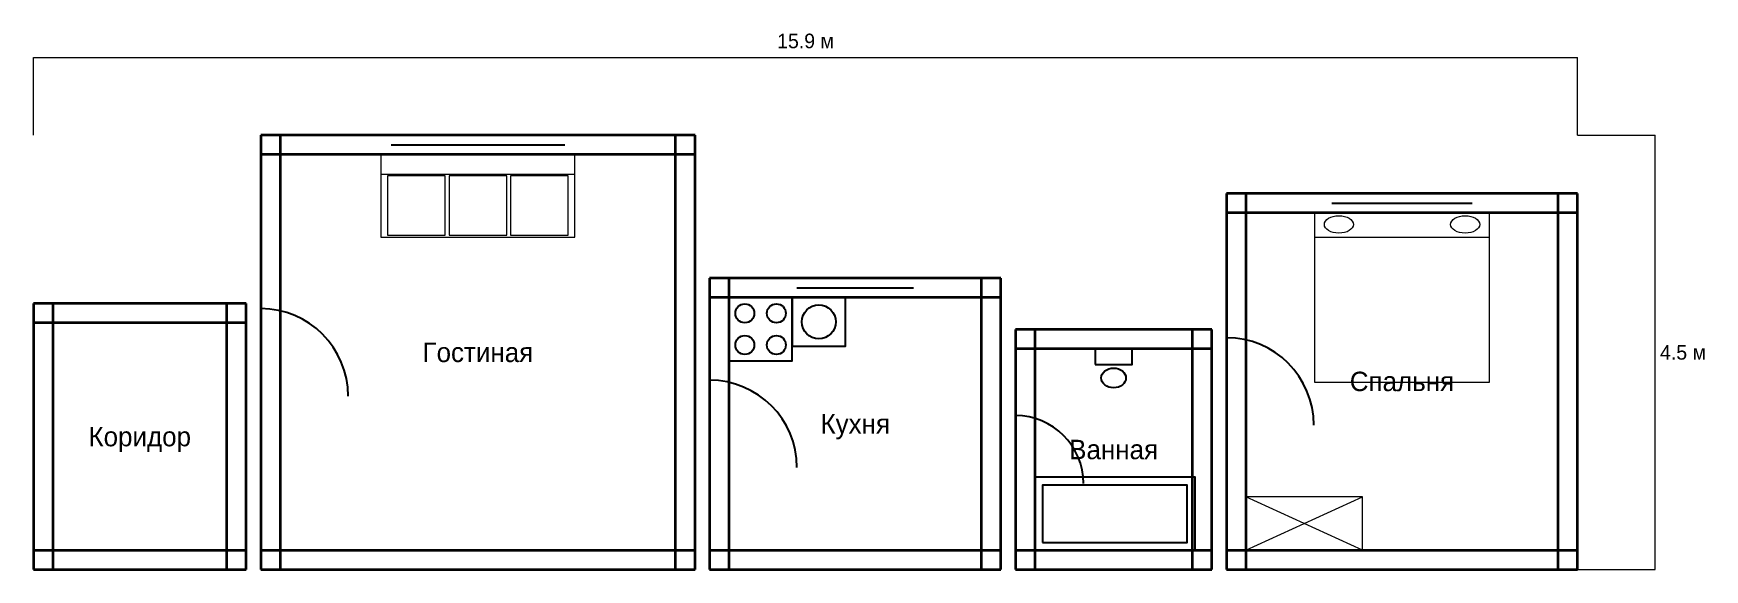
# Model space of a CAD drawing. Header units: metres. Extents: x 15 to 1736, y 30 to 582.
import ezdxf
from ezdxf.enums import TextEntityAlignment as Align

# ---------------------------------------------------------------- set-up
doc = ezdxf.new("R2010")
doc.units = ezdxf.units.M
for name, color, linetype, lineweight in [('Двери', 7, 'Continuous', 25), ('Мебель', 7, 'Continuous', 18), ('Окна', 7, 'Continuous', 25), ('Размеры', 1, 'Continuous', 13), ('Стены', 7, 'Continuous', 35), ('Текст', 7, 'Continuous', 13)]:
    doc.layers.add(name, color=color, linetype=linetype, lineweight=lineweight)

msp = doc.modelspace()

# ---------------------------------------------------------------- linework, layer by layer
at = {"layer": 'Двери'}
for p, q in [((249.1, 208.6), (249.1, 298.6)), ((1243.6, 178.7), (1243.6, 268.6)), ((711.3, 135), (711.3, 225)), ((1026.3, 118.6), (1026.3, 188.6))]:
    msp.add_line(p, q, dxfattribs=at)
for centre, radius in [((249.1, 208.6), 90), ((1243.6, 178.7), 90), ((711.3, 135), 90), ((1026.3, 118.6), 70)]:
    msp.add_arc(centre, radius, 0, 90, dxfattribs=at)
at = {"layer": 'Мебель'}
for p, q in [((372.7, 437.2), (572.7, 437.2)), ((1334.4, 372.3), (1514.4, 372.3)), ((1263.6, 50), (1383.6, 105)), ((1383.6, 50), (1263.6, 105))]:
    msp.add_line(p, q, dxfattribs=at)
for points in [[(372.7, 372.2), (572.7, 372.2), (572.7, 457.2), (372.7, 457.2), (372.7, 372.2)], [(379.7, 374.2), (439, 374.2), (439, 435.2), (379.7, 435.2), (379.7, 374.2)], [(443, 374.2), (502.4, 374.2), (502.4, 435.2), (443, 435.2), (443, 374.2)], [(506.4, 374.2), (565.7, 374.2), (565.7, 435.2), (506.4, 435.2), (506.4, 374.2)], [(1334.4, 223), (1514.4, 223), (1514.4, 397.3), (1334.4, 397.3), (1334.4, 223)], [(1263.6, 50), (1383.6, 50), (1383.6, 105), (1263.6, 105), (1263.6, 50)]]:
    msp.add_lwpolyline(points, dxfattribs=at)
for centre in [(1359.4, 385.3), (1489.4, 385.3)]:
    msp.add_ellipse(centre, major_axis=(15, 0), ratio=0.6, dxfattribs=at)
at = {"layer": 'Окна'}
for p, q in [((383.3, 477.2), (562.1, 477.2)), ((383.3, 467.2), (562.1, 467.2)), ((383.3, 457.2), (562.1, 457.2)), ((1352, 417.3), (1496.7, 417.3)), ((1352, 407.3), (1496.7, 407.3)), ((1352, 397.3), (1496.7, 397.3)), ((801.3, 330), (921.3, 330)), ((801.3, 320), (921.3, 320)), ((801.3, 310), (921.3, 310))]:
    msp.add_line(p, q, dxfattribs=at)
at = {"layer": 'Размеры', "color": 1}
for p, q in [((15, 557.2), (1605.1, 557.2)), ((15, 477.2), (15, 557.2)), ((1605.1, 477.2), (1605.1, 557.2)), ((1605.1, 477.2), (1685.1, 477.2)), ((1685.1, 30), (1685.1, 477.2)), ((1605.1, 30), (1685.1, 30))]:
    msp.add_line(p, q, dxfattribs=at)
at = {"layer": 'Сантехника'}
for points in [[(731.3, 245), (796.3, 245), (796.3, 310), (731.3, 310), (731.3, 245)], [(796.3, 260), (851.3, 260), (851.3, 310), (796.3, 310), (796.3, 260)], [(1108.5, 241.1), (1146.5, 241.1), (1146.5, 257.2), (1108.5, 257.2), (1108.5, 241.1)], [(1046.3, 50), (1211.3, 50), (1211.3, 125), (1046.3, 125), (1046.3, 50)], [(1054.3, 58), (1203.3, 58), (1203.3, 117), (1054.3, 117), (1054.3, 58)]]:
    msp.add_lwpolyline(points, dxfattribs=at)
for centre, radius in [((747.6, 293.8), 9.75), ((780.1, 293.8), 9.75), ((823.8, 285), 17.5), ((747.6, 261.2), 9.75), ((780.1, 261.2), 9.75)]:
    msp.add_circle(centre, radius, dxfattribs=at)
msp.add_ellipse((1127.4, 227.3), major_axis=(12.7, 0), ratio=0.8, dxfattribs=at)
at = {"layer": 'Стены'}
for p, q in [((696.3, 477.2), (249.1, 477.2)), ((249.1, 477.2), (249.1, 30)), ((269.1, 477.2), (269.1, 30)), ((676.3, 30), (676.3, 477.2)), ((696.3, 30), (696.3, 477.2)), ((696.3, 457.2), (249.1, 457.2)), ((1605.1, 417.3), (1243.6, 417.3)), ((1243.6, 417.3), (1243.6, 30)), ((1263.6, 417.3), (1263.6, 30)), ((1585.1, 30), (1585.1, 417.3)), ((1605.1, 30), (1605.1, 417.3)), ((1605.1, 397.3), (1243.6, 397.3)), ((1011.3, 330), (711.3, 330)), ((711.3, 330), (711.3, 30)), ((731.3, 330), (731.3, 30)), ((991.3, 30), (991.3, 330)), ((1011.3, 30), (1011.3, 330)), ((1011.3, 310), (711.3, 310)), ((234.1, 303.9), (15, 303.9)), ((15, 303.9), (15, 30)), ((35, 303.9), (35, 30)), ((214.1, 30), (214.1, 303.9)), ((234.1, 30), (234.1, 303.9)), ((234.1, 283.9), (15, 283.9)), ((1228.6, 277.2), (1026.3, 277.2)), ((1026.3, 277.2), (1026.3, 30)), ((1046.3, 277.2), (1046.3, 30)), ((1208.6, 30), (1208.6, 277.2)), ((1228.6, 30), (1228.6, 277.2)), ((1228.6, 257.2), (1026.3, 257.2)), ((15, 50), (234.1, 50)), ((249.1, 50), (696.3, 50)), ((711.3, 50), (1011.3, 50)), ((1026.3, 50), (1228.6, 50)), ((1243.6, 50), (1605.1, 50)), ((15, 30), (234.1, 30)), ((249.1, 30), (696.3, 30)), ((711.3, 30), (1011.3, 30)), ((1026.3, 30), (1228.6, 30)), ((1243.6, 30), (1605.1, 30))]:
    msp.add_line(p, q, dxfattribs=at)

# ---------------------------------------------------------------- texts
at = {"layer": 'Размеры', "color": 1}
msp.add_text('15.9 м', height=15, dxfattribs=at).set_placement((810.1, 562.2), align=Align.BOTTOM_CENTER)
msp.add_text('4.5 м', height=15, dxfattribs=at).set_placement((1690.1, 253.6), align=Align.MIDDLE_LEFT)
at = {"layer": 'Текст'}
for s, p in [('Гостиная', (472.7, 253.6)), ('Спальня', (1424.3, 223.7)), ('Кухня', (861.3, 180)), ('Коридор', (124.5, 166.9)), ('Ванная', (1127.4, 153.6))]:
    msp.add_text(s, height=20, dxfattribs=at).set_placement(p, align=Align.MIDDLE_CENTER)

doc.saveas('drawing.dxf')
